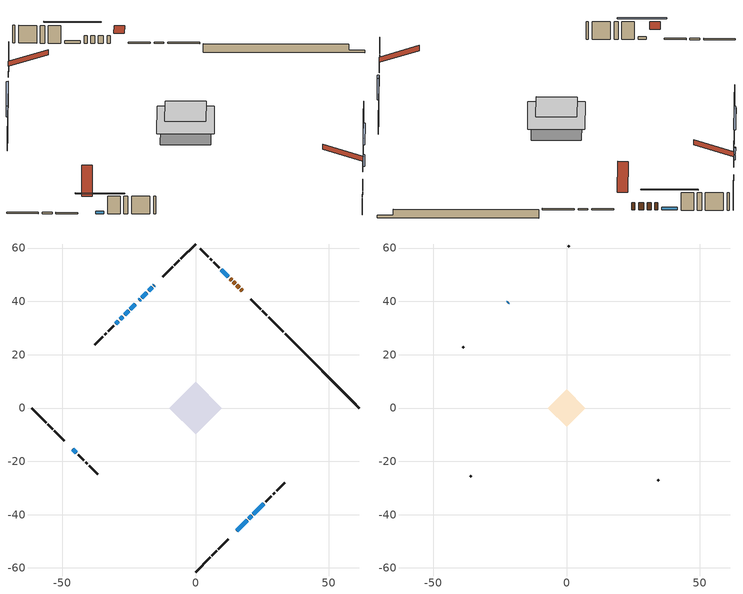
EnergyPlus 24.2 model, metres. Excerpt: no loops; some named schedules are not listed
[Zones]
conditioned space
 floor outside (Floor1 construction): -0.53,0 0,0.53 0.53,0 0,-0.53 z0.61
 floor outside (Floor2 construction): -1.38,0 0,1.38 1.38,0 0,-1.38 z0.61
 floor adiabatic (AdiabaticFloorConstruction): -9.92,0 0,9.92 9.92,0 0,-9.92 z3.05
 floor foundation (Slab1 construction): -6.97,1.72 -1.72,6.97 6.97,-1.72 1.72,-6.97 z-1.83
 wall outside (RimJoist1 construction): 0,-61.52 5.52,-56 / -61.52,0 -56,-5.52 / 0,61.52 -5.52,56 / 32.99,28.53 27.47,34.06 z0.61:0.91
 wall outside (RimJoist2 construction): 6.18,-55.34 7.88,-53.65 / -55.34,-6.18 -53.65,-7.88 / -6.18,55.34 -7.88,53.65 / 26.81,34.71 25.11,36.41 z0.61:0.91
 wall outside (RimJoist3 construction): 8.54,-52.99 12.33,-49.19 / -52.99,-8.54 -49.19,-12.33 / -8.54,52.99 -12.33,49.19 / 24.46,37.07 20.66,40.87 z0.61:0.91
 wall outside (AdiabaticWallConstruction 1): 17.52,44 17,44.52 / 16.35,45.18 15.48,46.05 / 14.82,46.7 14.19,47.33 / 13.54,47.98 13.02,48.51 z0.61:2.64
 wall outside (AdiabaticWallConstruction): -15.47,46.06 -15.65,45.87 / -22.69,38.84 -24.47,37.06 / 20,-41.52 21.08,-40.44 z0.61:1.83; -16.3,45.22 -17.6,43.92 / -18.26,43.27 -20.14,41.38 z0.61:2.03; -20.8,40.73 -21.19,40.33 z0.61:1.53; 15.47,-46.06 19.35,-42.18 / -28.95,32.57 -29.92,31.6 z0.61:1.98; 12.36,49.16 9.63,51.89 / -46.06,-15.47 -44.69,-16.83 z0.61:1.32; -25.12,36.4 -26.56,34.96 z0.61:1.27; -27.21,34.31 -28.29,33.23 z0.61:1.63; 21.74,-39.78 25.62,-35.9 z0.61:2.13
 wall outside (Wall1 construction): 26.28,-35.25 28.44,-33.09 / -44.03,-17.49 -41.87,-19.65 / -30.58,30.95 -32.74,28.78 / 8.98,52.55 6.81,54.71 z0.61:5.49
 wall outside (Wall2 construction): 29.1,-32.43 29.79,-31.73 / -41.21,-20.31 -40.52,-21.01 / -33.4,28.13 -34.09,27.43 / 6.16,55.37 5.46,56.06 z0.61:5.49
 wall outside (Wall3 construction): 30.45,-31.07 33.56,-27.96 / -39.86,-21.66 -36.75,-24.77 / -34.75,26.77 -37.86,23.66 / 4.8,56.72 1.69,59.83 z0.61:5.49
 wall foundation (FoundationWall1 construction): 33.65,27.88,-1.83 33.65,27.88,0.61 58.74,2.79,0.61 58.74,2.79,-1.15 61.52,0,-1.15 61.52,0,-1.83
 window (WindowConstruction 7): -15.47,46.06 -15.65,45.88 z0.61:1.83
 window (WindowConstruction 3): -16.31,45.22 -17.6,43.92 z0.61:2.03
 window (WindowConstruction 4): -18.26,43.27 -20.14,41.38 z0.61:2.03
 window (WindowConstruction 5): -20.8,40.73 -21.19,40.33 z0.61:1.52
 window (WindowConstruction 6): 15.47,-46.06 19.35,-42.18 z0.61:1.98
 window (WindowConstruction 10): 12.36,49.16 9.63,51.89 z0.61:1.32
 window (WindowConstruction 8): -22.69,38.84 -24.47,37.06 z0.61:1.83
 window (WindowConstruction 11): -25.12,36.4 -26.56,34.97 z0.61:1.27
 window (WindowConstruction 12): -46.06,-15.47 -44.69,-16.83 z0.61:1.32
 window (WindowConstruction): -27.22,34.31 -28.29,33.23 z0.61:1.62
 window (WindowConstruction 1): -28.95,32.57 -29.92,31.6 z0.61:1.98
 window (WindowConstruction 9): 20,-41.52 21.08,-40.44 z0.61:1.83
 window (WindowConstruction 2): 21.74,-39.78 25.62,-35.91 z0.61:2.13
 door (Door): 17.52,44 17,44.52 z0.61:2.64
 door (Door 1): 16.35,45.18 15.48,46.05 z0.61:2.64
 door (Door 2): 14.82,46.7 14.2,47.33 z0.61:2.64
 door (Door 3): 13.54,47.99 13.02,48.51 z0.61:2.64
 ceiling adiabatic (AdiabaticFloorConstruction): 0,-9.92 9.92,0 0,9.92 -9.92,0 z3.05
attic - vented
 floor to conditioned space (Floor3 construction Reversed): -7.09,0 0,7.09 7.09,0 0,-7.09 z5.49
 wall outside (AdiabaticWallConstruction): -21.85,39.68 -22.03,39.49 z0.61:1.83
 wall outside (Wall4 construction): 34.22,-27.31 34.59,-26.93 / -36.09,-25.43 -35.72,-25.81 / -38.52,23.01 -38.89,22.63 / 1.03,60.49 0.66,60.87 z0.61:5.49
 window (WindowConstruction 13): -21.85,39.67 -22.03,39.49 z0.61:1.83
 roof outside (Roof1 construction): 14.81,-46.71,5.49 7.9,-39.8,8.74 6.08,-41.62,8.74 12.99,-48.53,5.49; -46.71,-14.81,5.49 -39.8,-7.9,8.74 -41.62,-6.08,8.74 -48.53,-12.99,5.49; -14.81,46.71,5.49 -7.9,39.8,8.74 -6.08,41.62,8.74 -12.99,48.53,5.49; 18.18,43.34,5.49 11.27,36.44,8.74 13.09,34.61,8.74 20,41.52,5.49
shading: -17.74,43.78 -16.16,45.36 -16.45,45.65 -18.03,44.07 z2.23; -20.28,41.24 -18.11,43.41 -18.4,43.7 -20.57,41.53 z2.23; -21.33,40.19 -20.66,40.87 -20.95,41.16 -21.63,40.48 z1.73; 19.49,-42.03 15.33,-46.2 15.62,-46.49 19.78,-42.32 z2.18; 6.04,55.48 15.95,45.57 16.24,45.86 6.33,55.78 z6.4; -30.15,31.37 -21.53,39.99 -21.82,40.29 -30.44,31.66 z6.35; -41.1,-20.43 -49.65,-11.88 -49.94,-12.17 -41.39,-20.72 z6.4; -30.16,31.36 -25.35,36.17 -25.64,36.47 -30.45,31.66 z4.26; -31.79,29.74 -27.08,34.44 -27.37,34.73 -32.08,30.03 z4.62; 27.48,-34.04 19.87,-41.65 20.16,-41.94 27.78,-34.33 z4.77
[Building]
Building 1: Terrain=Suburbs
[Site:Location]
Edmonton Intl AP_AB: Latitude {deg}=53.31; Longitude {deg}=-113.58; Time Zone {hr}=-7; Elevation {m}=723; Keep Site Location Information=Yes
[Site:GroundTemperature:Shallow]
-1.56185, -3.61833, -3.78302, -2.80711, 1.11059, 5.01004, 8.39065, 10.5322, 10.7141, 8.97234, 5.67794, 1.89811
[Site:WaterMainsTemperature]
Calculation Method=Schedule; Temperature Schedule=mains temperature schedule
[Material] Roughness=Rough; Thermal Absorptance=0.9
Name | Thickness {m} | Conductivity {W/m-K} | Density {kg/m3} | Specific Heat {J/kg-K} | Solar Absorptance | Visible Absorptance
asphalt or fiberglass shingles | 0.00635 | 0.162714 | 1121.4 | 1465.45 | 0.4 | 0.4
ceiling loosefill ins | 0.254 | 0.0480833 | 16.02 | 1046.75 | 0.7 | 0.7
ceiling stud and cavity | 0.1397 | 0.741447 | 65.682 | 1177.47 | 0.7 | 0.7
concrete 4.0 in. | 0.1016 | 1.803125 | 2242.8 | 837.4 | 0.7 | 0.7
concrete 8.0 in. | 0.2032 | 1.803125 | 2242.8 | 837.4 | 0.7 | 0.7
door material | 0.04445 | 0.188738 | 512.64 | 1214.23 | 0.7 | 0.7
door material 1 | 0.04445 | 0.053851 | 512.64 | 1214.23 | 0.7 | 0.7
exterior vertical ins | 0.00923819 | 0.029427 | 32.04 | 1214.23 | 0.7 | 0.7
floor covering | 0.0127 | 0.0433444 | 54.468 | 1339.84 | 0.6 | 0.6
floor rigid ins; rim joist rigid ins | 0.051816 | 0.029427 | 32.04 | 1214.23 | 0.7 | 0.7
floor rigid ins 1; wall rigid ins | 0.512978 | 0.029427 | 32.04 | 1214.23 | 0.7 | 0.7
floor stud and cavity | 0.1397 | 0.0960274 | 92.3553 | 1139.71 | 0.7 | 0.7
floor stud and cavity 1 | 0.1397 | 0.100022 | 92.3553 | 1139.71 | 0.7 | 0.7
floor stud and cavity 2 | 0.1397 | 1.75129 | 37.0049 | 1207.88 | 0.7 | 0.7
furniture material conditioned space 1 | 0.1524 | 0.115458 | 640.8 | 1214.23 | 0.6 | 0.6
gypsum board | 0.0127 | 0.160291 | 801 | 837.4 | 0.6 | 0.6
gypsum board 1 | 0.0127 | 0.160291 | 801 | 837.4 | 0.7 | 0.7
osb sheathing 0.5 in. | 0.0127 | 0.115458 | 512.64 | 1214.23 | 0.7 | 0.7
osb sheathing 0.75 in. | 0.01905 | 0.115458 | 512.64 | 1214.23 | 0.7 | 0.7
osb sheathing 2.0 in. | 0.0508 | 0.115458 | 512.64 | 1214.23 | 0.7 | 0.7
rim joist stud and cavity | 0.0508 | 0.0284916 | 125.044 | 1163.47 | 0.6 | 0.6
rim joist stud and cavity 1 | 0.0508 | 0.318503 | 125.044 | 1163.47 | 0.6 | 0.6
wall stud and cavity | 0.1397 | 0.090055 | 139.0536 | 1170.24 | 0.7 | 0.7
wall stud and cavity 1 | 0.1397 | 0.087185 | 139.0536 | 1170.24 | 0.7 | 0.7
wall stud and cavity 2 | 0.1397 | 0.0894458 | 139.0536 | 1170.24 | 0.7 | 0.7
wall stud and cavity 3 | 0.0889 | 6.1454 | 50.32683 | 1063.81 | 0.6 | 0.6
wall stud and cavity 4 | 0.0889 | 0.380278 | 52.3479 | 1209.89 | 0.7 | 0.7
wall stud and cavity 5 | 0.0889 | 0.391764 | 83.0341 | 1211.67 | 0.7 | 0.7
wood siding | 0.0254 | 0.102417 | 544.68 | 1172.36 | 0.4 | 0.4
wood siding 1 | 0.00254 | 0.102417 | 544.68 | 1172.36 | 0.4 | 0.4
wood siding 2; wood siding 3; wood siding 4 | 0.0254 | 0.102417 | 544.68 | 1172.36 | 0.7 | 0.7
[WindowMaterial:SimpleGlazingSystem]
Name | U-Factor {W/m2-K} | Solar Heat Gain Coefficient
WindowMaterial | 3.30119 | 0.67
WindowMaterial 1 | 3.30005 | 0.68
WindowMaterial 10 | 3.30687 | 0.62
WindowMaterial 2 | 3.296079 | 0.7
WindowMaterial 3 | 3.28927 | 0.61
WindowMaterial 4 | 3.28699 | 0.64
WindowMaterial 5 | 3.26258 | 0.45
WindowMaterial 6 | 5.1119 | 0.64
WindowMaterial 7 | 3.308 | 0.63
WindowMaterial 8 | 5.35322 | 0.69
WindowMaterial 9 | 3.276206 | 0.57
[Construction]
AdiabaticFloorConstruction: floor stud and cavity 2, floor rigid ins 1, osb sheathing 0.75 in., floor covering
AdiabaticWallConstruction: wood siding 3, wall rigid ins, wall stud and cavity 4, gypsum board
AdiabaticWallConstruction 1: wood siding 4, wall rigid ins, wall stud and cavity 4, gypsum board
Door; Door 2; Door 3: door material
Door 1: door material 1
Floor1 construction: floor stud and cavity, floor rigid ins, osb sheathing 0.75 in., floor covering
Floor2 construction: floor stud and cavity 1, floor rigid ins, osb sheathing 0.75 in., floor covering
Floor3 construction Reversed: gypsum board, ceiling stud and cavity, ceiling loosefill ins
FoundationWall1 construction: concrete 8.0 in., gypsum board 1
furniture construction conditioned space 1: furniture material conditioned space 1
PartitionWallConstruction: gypsum board, wall stud and cavity 5, gypsum board
RimJoist1 construction; RimJoist3 construction: wood siding 2, osb sheathing 2.0 in., rim joist stud and cavity
RimJoist2 construction: wood siding 2, rim joist rigid ins, osb sheathing 2.0 in., rim joist stud and cavity 1
Roof1 construction: asphalt or fiberglass shingles
Slab1 construction: concrete 4.0 in.
Wall1 construction: wood siding, osb sheathing 0.5 in., wall stud and cavity, gypsum board
Wall2 construction: wood siding, osb sheathing 0.5 in., wall stud and cavity 1, gypsum board
Wall3 construction: wood siding, osb sheathing 0.5 in., wall stud and cavity 2, gypsum board
Wall4 construction: wood siding 1, wall stud and cavity 3
WindowConstruction: WindowMaterial
WindowConstruction 1: WindowMaterial 1
WindowConstruction 10; WindowConstruction 12: WindowMaterial 9
WindowConstruction 11: WindowMaterial 10
WindowConstruction 13; WindowConstruction 7: WindowMaterial 6
WindowConstruction 2: WindowMaterial 2
WindowConstruction 3; WindowConstruction 6: WindowMaterial 3
WindowConstruction 4: WindowMaterial 4
WindowConstruction 5: WindowMaterial 5
WindowConstruction 8: WindowMaterial 7
WindowConstruction 9: WindowMaterial 8
[Zone] Multiplier=1; Part of Total Floor Area=Yes
Name | Volume {m3}
attic - vented | 53.1876
conditioned space | 745.6
[Space]
Name | Zone | Volume {m3}
attic - vented 1 | attic - vented | 53.1876
conditioned space 1 | conditioned space | 745.6
[ZoneInfiltration:EffectiveLeakageArea]
infil attic - vented 1: Zone or Space=attic - vented 1; Schedule=Always On Discrete; Effective Air Leakage Area {cm2}=3499.48; Stack Coefficient=0.000565697; Wind Coefficient=1.60699e-05
[ZoneMixing]
whole house fan mix: Zone or Space=attic - vented; Schedule=Always On Continuous; Design Flow Rate Calculation Method=Flow/Zone; Design Flow Rate {m3/s}=0; Source Zone or Space=conditioned space
[SurfaceProperty:ExposedFoundationPerimeter]
Slab1: Exposed Perimeter Calculation Method=TotalExposedPerimeter; Total Exposed Perimeter {m}=39.422
[InternalMass] Zone or ZoneList=conditioned space; Space or SpaceList=conditioned space 1
Name | Construction | Surface Area {m2}
furniture mass conditioned space 1 | furniture construction conditioned space 1 | 116.98
partition wall mass | PartitionWallConstruction | 292.45
[Lights]
interior lighting: Zone or ZoneList or Space or SpaceList=conditioned space 1; Schedule=interior lighting schedule; Design Level Calculation Method=LightingLevel; Lighting Level {W}=343.2; Return Air Fraction=0; Fraction Radiant=0.6; Fraction Visible=0.2; Fraction Replaceable=1
[People]
occupants: Zone or ZoneList or Space or SpaceList=conditioned space 1; Number of People Schedule=occupants schedule; Number of People Calculation Method=People; Number of People=3; Fraction Radiant=0.314171; Sensible Heat Fraction=0.56303; Activity Level Schedule=occupants activity schedule; Carbon Dioxide Generation Rate {m3/s-W}=0; Enable ASHRAE 55 Comfort Warnings=No; Mean Radiant Temperature Calculation Type=EnclosureAveraged
[ElectricEquipment] Zone or ZoneList or Space or SpaceList=conditioned space 1; Design Level Calculation Method=EquipmentLevel
Name | Schedule | Design Level {W} | Fraction Latent | Fraction Radiant | Fraction Lost
clothes dryer | clothes dryer schedule | 140.772 | 0.015 | 0.081 | 0.85
clothes washer | clothes washer schedule | 32.1985 | 0.03 | 0.162 | 0.7
cooking range | cooking range schedule | 215.147 | 0.08 | 0.432 | 0.2
dishwasher | dishwasher schedule | 66.8632 | 0.3 | 0.18 | 0.4
fridge | fridge schedule | 72.9452 | 0 | 0.6 | 0
mech vent bath fan 0 | mech vent bath fan 0 schedule | 50.2 | 0 | 0 | 1
mech vent bath fan 1 | mech vent bath fan 1 schedule | 50.2 | 0 | 0 | 1
mech vent house fan | mech vent house fan schedule | 0 | 0 | 0 | 1
mech vent house fan cfis | mech vent house fan cfis schedule | 0 | 0 | 0 | 0
mech vent range fan 0 | mech vent range fan 0 schedule | 57 | 0 | 0 | 1
misc plug loads | misc plug loads schedule | 494.7 | 0.045 | 0.513 | 0.1
whole house fan | Always On Discrete | 0 | 0 | 0 | 1
[OtherEquipment] Zone or ZoneList or Space or SpaceList=conditioned space 1; Design Level Calculation Method=EquipmentLevel
Name | Fuel Type | Schedule | Design Level {W} | Fraction Latent | Fraction Radiant | Fraction Lost
clothes dryer 1 | Electricity | clothes dryer schedule | 0 | 0.015 | 0.081 | 0.85
cooking range 1 | Electricity | cooking range schedule | 0 | 0.08 | 0.432 | 0.2
general water use latent | None | general water use schedule | 62.594 | 1 | 0 | 0
general water use sensible | None | general water use schedule | -61.6891 | 0 | 0.6 | 0
mech vent house fan latent load | None | Always On Discrete | 0 | 1 | 0 | 0
mech vent house fan sensible load | None | Always On Discrete | 0 | 0 | 0 | 0
water heater energy adjustment1 | NaturalGas | Always On Discrete | 0.01 | 0 | 0 | 1
[ZoneInfiltration:DesignFlowRate] Zone or ZoneList or Space or SpaceList=conditioned space 1; Schedule=Always On Discrete; Design Flow Rate Calculation Method=Flow/Zone; Design Flow Rate {m3/s}=0
infil flow; natural vent flow; whole house fan flow
[Foundation:Kiva]
Foundation Kiva 1: Initial Indoor Air Temperature {C}=18; Wall Height Above Grade {m}=0.609996; Wall Depth Below Slab {m}=0.2032; Custom Block Material Name 1=exterior vertical ins; Custom Block Depth 1 {m}=2.43998; Custom Block X Position 1 {m}=0.2159; Custom Block Z Position 1 {m}=0
[Foundation:Kiva:Settings]
Soil Conductivity {W/m-K}=0.849921; Soil Density {kg/m3}=1842.3; Soil Specific Heat {J/kg-K}=418.7; Ground Solar Absorptivity=0.9; Ground Thermal Absorptivity=0.9; Ground Surface Roughness {m}=0.03; Far-Field Width {m}=40; Deep-Ground Boundary Condition=ZeroFlux; Deep-Ground Depth {m}=40; Minimum Cell Dimension {m}=0.2; Maximum Cell Growth Coefficient=3; Simulation Timestep=Timestep
[Exterior:Lights]
exterior lighting: Schedule=exterior lighting schedule; Design Level {W}=75.6
[Schedule:Constant]
Name | Hourly Value
Always On Continuous; mech vent house fan schedule; mech vent house fan cfis schedule; Always On Discrete | 1
occupants activity schedule | 117.228
fridge schedule | 0
[Schedule:Week:Daily]
interior lighting schedule Week Rule - Jan1-Jan27: interior lighting schedule day, interior lighting schedule day, interior lighting schedule day, interior lighting schedule day, interior lighting schedule day, interior lighting schedule day, interior lighting schedule day, interior lighting schedule default day, interior lighting schedule default day, interior lighting schedule default day, interior lighting schedule default day, interior lighting schedule default day
interior lighting schedule Week Rule - Jan28-Feb3: interior lighting schedule day, interior lighting schedule day, interior lighting schedule day, interior lighting schedule day, interior lighting schedule day 1, interior lighting schedule day 1, interior lighting schedule day 1, interior lighting schedule default day, interior lighting schedule default day, interior lighting schedule default day, interior lighting schedule default day, interior lighting schedule default day
interior lighting schedule Week Rule - Feb4-Feb24: interior lighting schedule day 1, interior lighting schedule day 1, interior lighting schedule day 1, interior lighting schedule day 1, interior lighting schedule day 1, interior lighting schedule day 1, interior lighting schedule day 1, interior lighting schedule default day, interior lighting schedule default day, interior lighting schedule default day, interior lighting schedule default day, interior lighting schedule default day
interior lighting schedule Week Rule - Feb25-Mar3: interior lighting schedule day 1, interior lighting schedule day 1, interior lighting schedule day 1, interior lighting schedule day 1, interior lighting schedule day 2, interior lighting schedule day 2, interior lighting schedule day 2, interior lighting schedule default day, interior lighting schedule default day, interior lighting schedule default day, interior lighting schedule default day, interior lighting schedule default day
interior lighting schedule Week Rule - Mar4-Mar31: interior lighting schedule day 2, interior lighting schedule day 2, interior lighting schedule day 2, interior lighting schedule day 2, interior lighting schedule day 2, interior lighting schedule day 2, interior lighting schedule day 2, interior lighting schedule default day, interior lighting schedule default day, interior lighting schedule default day, interior lighting schedule default day, interior lighting schedule default day
interior lighting schedule Week Rule - Apr1-Apr28: interior lighting schedule day 3, interior lighting schedule day 3, interior lighting schedule day 3, interior lighting schedule day 3, interior lighting schedule day 3, interior lighting schedule day 3, interior lighting schedule day 3, interior lighting schedule default day, interior lighting schedule default day, interior lighting schedule default day, interior lighting schedule default day, interior lighting schedule default day
interior lighting schedule Week Rule - Apr29-May5: interior lighting schedule day 3, interior lighting schedule day 3, interior lighting schedule day 4, interior lighting schedule day 4, interior lighting schedule day 4, interior lighting schedule day 4, interior lighting schedule day 4, interior lighting schedule default day, interior lighting schedule default day, interior lighting schedule default day, interior lighting schedule default day, interior lighting schedule default day
interior lighting schedule Week Rule - May6-May26: interior lighting schedule day 4, interior lighting schedule day 4, interior lighting schedule day 4, interior lighting schedule day 4, interior lighting schedule day 4, interior lighting schedule day 4, interior lighting schedule day 4, interior lighting schedule default day, interior lighting schedule default day, interior lighting schedule default day, interior lighting schedule default day, interior lighting schedule default day
interior lighting schedule Week Rule - May27-Jun2: interior lighting schedule day 4, interior lighting schedule day 4, interior lighting schedule day 4, interior lighting schedule day 4, interior lighting schedule day 4, interior lighting schedule day 5, interior lighting schedule day 5, interior lighting schedule default day, interior lighting schedule default day, interior lighting schedule default day, interior lighting schedule default day, interior lighting schedule default day
interior lighting schedule Week Rule - Jun3-Jun30: interior lighting schedule day 5, interior lighting schedule day 5, interior lighting schedule day 5, interior lighting schedule day 5, interior lighting schedule day 5, interior lighting schedule day 5, interior lighting schedule day 5, interior lighting schedule default day, interior lighting schedule default day, interior lighting schedule default day, interior lighting schedule default day, interior lighting schedule default day
interior lighting schedule Week Rule - Jul1-Jul28: interior lighting schedule day 6, interior lighting schedule day 6, interior lighting schedule day 6, interior lighting schedule day 6, interior lighting schedule day 6, interior lighting schedule day 6, interior lighting schedule day 6, interior lighting schedule default day, interior lighting schedule default day, interior lighting schedule default day, interior lighting schedule default day, interior lighting schedule default day
interior lighting schedule Week Rule - Jul29-Aug4: interior lighting schedule day 6, interior lighting schedule day 6, interior lighting schedule day 6, interior lighting schedule day 7, interior lighting schedule day 7, interior lighting schedule day 7, interior lighting schedule day 7, interior lighting schedule default day, interior lighting schedule default day, interior lighting schedule default day, interior lighting schedule default day, interior lighting schedule default day
interior lighting schedule Week Rule - Aug5-Aug25: interior lighting schedule day 7, interior lighting schedule day 7, interior lighting schedule day 7, interior lighting schedule day 7, interior lighting schedule day 7, interior lighting schedule day 7, interior lighting schedule day 7, interior lighting schedule default day, interior lighting schedule default day, interior lighting schedule default day, interior lighting schedule default day, interior lighting schedule default day
interior lighting schedule Week Rule - Aug26-Sep1: interior lighting schedule day 7, interior lighting schedule day 7, interior lighting schedule day 7, interior lighting schedule day 7, interior lighting schedule day 7, interior lighting schedule day 7, interior lighting schedule day 8, interior lighting schedule default day, interior lighting schedule default day, interior lighting schedule default day, interior lighting schedule default day, interior lighting schedule default day
interior lighting schedule Week Rule - Sep2-Sep29: interior lighting schedule day 8, interior lighting schedule day 8, interior lighting schedule day 8, interior lighting schedule day 8, interior lighting schedule day 8, interior lighting schedule day 8, interior lighting schedule day 8, interior lighting schedule default day, interior lighting schedule default day, interior lighting schedule default day, interior lighting schedule default day, interior lighting schedule default day
interior lighting schedule Week Rule - Sep30-Oct6: interior lighting schedule day 8, interior lighting schedule day 9, interior lighting schedule day 9, interior lighting schedule day 9, interior lighting schedule day 9, interior lighting schedule day 9, interior lighting schedule day 9, interior lighting schedule default day, interior lighting schedule default day, interior lighting schedule default day, interior lighting schedule default day, interior lighting schedule default day
interior lighting schedule Week Rule - Oct7-Oct27: interior lighting schedule day 9, interior lighting schedule day 9, interior lighting schedule day 9, interior lighting schedule day 9, interior lighting schedule day 9, interior lighting schedule day 9, interior lighting schedule day 9, interior lighting schedule default day, interior lighting schedule default day, interior lighting schedule default day, interior lighting schedule default day, interior lighting schedule default day
interior lighting schedule Week Rule - Oct28-Nov3: interior lighting schedule day 9, interior lighting schedule day 9, interior lighting schedule day 9, interior lighting schedule day 9, interior lighting schedule day 10, interior lighting schedule day 10, interior lighting schedule day 10, interior lighting schedule default day, interior lighting schedule default day, interior lighting schedule default day, interior lighting schedule default day, interior lighting schedule default day
interior lighting schedule Week Rule - Nov4-Nov24: interior lighting schedule day 10, interior lighting schedule day 10, interior lighting schedule day 10, interior lighting schedule day 10, interior lighting schedule day 10, interior lighting schedule day 10, interior lighting schedule day 10, interior lighting schedule default day, interior lighting schedule default day, interior lighting schedule default day, interior lighting schedule default day, interior lighting schedule default day
interior lighting schedule Week Rule - Nov25-Dec1: interior lighting schedule day 10, interior lighting schedule day 10, interior lighting schedule day 10, interior lighting schedule day 10, interior lighting schedule day 10, interior lighting schedule day 10, interior lighting schedule day 11, interior lighting schedule default day, interior lighting schedule default day, interior lighting schedule default day, interior lighting schedule default day, interior lighting schedule default day
interior lighting schedule Week Rule - Dec2-Dec31: interior lighting schedule day 11, interior lighting schedule day 11, interior lighting schedule day 11, interior lighting schedule day 11, interior lighting schedule day 11, interior lighting schedule day 11, interior lighting schedule day 11, interior lighting schedule default day, interior lighting schedule default day, interior lighting schedule default day, interior lighting schedule default day, interior lighting schedule default day
occupants schedule Week Rule - Jan1-Dec31: occupants schedule day, occupants schedule day, occupants schedule day, occupants schedule day, occupants schedule day, occupants schedule day, occupants schedule day, occupants schedule default day, occupants schedule default day, occupants schedule default day, occupants schedule default day, occupants schedule default day
clothes dryer schedule Week Rule - Jan1-Dec31: clothes dryer schedule day, clothes dryer schedule day, clothes dryer schedule day, clothes dryer schedule day, clothes dryer schedule day, clothes dryer schedule day, clothes dryer schedule day, clothes dryer schedule default day, clothes dryer schedule default day, clothes dryer schedule default day, clothes dryer schedule default day, clothes dryer schedule default day
clothes washer schedule Week Rule - Jan1-Dec31: clothes washer schedule day, clothes washer schedule day, clothes washer schedule day, clothes washer schedule day, clothes washer schedule day, clothes washer schedule day, clothes washer schedule day, clothes washer schedule default day, clothes washer schedule default day, clothes washer schedule default day, clothes washer schedule default day, clothes washer schedule default day
cooking range schedule Week Rule - Jan1-Dec31: cooking range schedule day, cooking range schedule day, cooking range schedule day, cooking range schedule day, cooking range schedule day, cooking range schedule day, cooking range schedule day, cooking range schedule default day, cooking range schedule default day, cooking range schedule default day, cooking range schedule default day, cooking range schedule default day
dishwasher schedule Week Rule - Jan1-Dec31: dishwasher schedule day, dishwasher schedule day, dishwasher schedule day, dishwasher schedule day, dishwasher schedule day, dishwasher schedule day, dishwasher schedule day, dishwasher schedule default day, dishwasher schedule default day, dishwasher schedule default day, dishwasher schedule default day, dishwasher schedule default day
mech vent bath fan 0 schedule Week Rule - Jan1-Dec31: mech vent bath fan 0 schedule day, mech vent bath fan 0 schedule day, mech vent bath fan 0 schedule day, mech vent bath fan 0 schedule day, mech vent bath fan 0 schedule day, mech vent bath fan 0 schedule day, mech vent bath fan 0 schedule day, mech vent bath fan 0 schedule default day, mech vent bath fan 0 schedule default day, mech vent bath fan 0 schedule default day, mech vent bath fan 0 schedule default day, mech vent bath fan 0 schedule default day
mech vent bath fan 1 schedule Week Rule - Jan1-Dec31: mech vent bath fan 1 schedule day, mech vent bath fan 1 schedule day, mech vent bath fan 1 schedule day, mech vent bath fan 1 schedule day, mech vent bath fan 1 schedule day, mech vent bath fan 1 schedule day, mech vent bath fan 1 schedule day, mech vent bath fan 1 schedule default day, mech vent bath fan 1 schedule default day, mech vent bath fan 1 schedule default day, mech vent bath fan 1 schedule default day, mech vent bath fan 1 schedule default day
mech vent range fan 0 schedule Week Rule - Jan1-Dec31: mech vent range fan 0 schedule day, mech vent range fan 0 schedule day, mech vent range fan 0 schedule day, mech vent range fan 0 schedule day, mech vent range fan 0 schedule day, mech vent range fan 0 schedule day, mech vent range fan 0 schedule day, mech vent range fan 0 schedule default day, mech vent range fan 0 schedule default day, mech vent range fan 0 schedule default day, mech vent range fan 0 schedule default day, mech vent range fan 0 schedule default day
misc plug loads schedule Week Rule - Jan1-Dec31: misc plug loads schedule day, misc plug loads schedule day, misc plug loads schedule day, misc plug loads schedule day, misc plug loads schedule day, misc plug loads schedule day, misc plug loads schedule day, misc plug loads schedule default day, misc plug loads schedule default day, misc plug loads schedule default day, misc plug loads schedule default day, misc plug loads schedule default day
general water use schedule Week Rule - Jan1-Dec31: general water use schedule day, general water use schedule day, general water use schedule day, general water use schedule day, general water use schedule day, general water use schedule day, general water use schedule day, general water use schedule default day, general water use schedule default day, general water use schedule default day, general water use schedule default day, general water use schedule default day
exterior lighting schedule Week Rule - Jan1-Jan27: exterior lighting schedule day, exterior lighting schedule day, exterior lighting schedule day, exterior lighting schedule day, exterior lighting schedule day, exterior lighting schedule day, exterior lighting schedule day, exterior lighting schedule default day, exterior lighting schedule default day, exterior lighting schedule default day, exterior lighting schedule default day, exterior lighting schedule default day
exterior lighting schedule Week Rule - Jan28-Feb3: exterior lighting schedule day, exterior lighting schedule day, exterior lighting schedule day, exterior lighting schedule day, exterior lighting schedule day 1, exterior lighting schedule day 1, exterior lighting schedule day 1, exterior lighting schedule default day, exterior lighting schedule default day, exterior lighting schedule default day, exterior lighting schedule default day, exterior lighting schedule default day
exterior lighting schedule Week Rule - Feb4-Feb24: exterior lighting schedule day 1, exterior lighting schedule day 1, exterior lighting schedule day 1, exterior lighting schedule day 1, exterior lighting schedule day 1, exterior lighting schedule day 1, exterior lighting schedule day 1, exterior lighting schedule default day, exterior lighting schedule default day, exterior lighting schedule default day, exterior lighting schedule default day, exterior lighting schedule default day
exterior lighting schedule Week Rule - Feb25-Mar3: exterior lighting schedule day 1, exterior lighting schedule day 1, exterior lighting schedule day 1, exterior lighting schedule day 1, exterior lighting schedule day 2, exterior lighting schedule day 2, exterior lighting schedule day 2, exterior lighting schedule default day, exterior lighting schedule default day, exterior lighting schedule default day, exterior lighting schedule default day, exterior lighting schedule default day
exterior lighting schedule Week Rule - Mar4-Mar31: exterior lighting schedule day 2, exterior lighting schedule day 2, exterior lighting schedule day 2, exterior lighting schedule day 2, exterior lighting schedule day 2, exterior lighting schedule day 2, exterior lighting schedule day 2, exterior lighting schedule default day, exterior lighting schedule default day, exterior lighting schedule default day, exterior lighting schedule default day, exterior lighting schedule default day
exterior lighting schedule Week Rule - Apr1-Apr28: exterior lighting schedule day 3, exterior lighting schedule day 3, exterior lighting schedule day 3, exterior lighting schedule day 3, exterior lighting schedule day 3, exterior lighting schedule day 3, exterior lighting schedule day 3, exterior lighting schedule default day, exterior lighting schedule default day, exterior lighting schedule default day, exterior lighting schedule default day, exterior lighting schedule default day
exterior lighting schedule Week Rule - Apr29-May5: exterior lighting schedule day 3, exterior lighting schedule day 3, exterior lighting schedule day 4, exterior lighting schedule day 4, exterior lighting schedule day 4, exterior lighting schedule day 4, exterior lighting schedule day 4, exterior lighting schedule default day, exterior lighting schedule default day, exterior lighting schedule default day, exterior lighting schedule default day, exterior lighting schedule default day
exterior lighting schedule Week Rule - May6-May26: exterior lighting schedule day 4, exterior lighting schedule day 4, exterior lighting schedule day 4, exterior lighting schedule day 4, exterior lighting schedule day 4, exterior lighting schedule day 4, exterior lighting schedule day 4, exterior lighting schedule default day, exterior lighting schedule default day, exterior lighting schedule default day, exterior lighting schedule default day, exterior lighting schedule default day
exterior lighting schedule Week Rule - May27-Jun2: exterior lighting schedule day 4, exterior lighting schedule day 4, exterior lighting schedule day 4, exterior lighting schedule day 4, exterior lighting schedule day 4, exterior lighting schedule day 5, exterior lighting schedule day 5, exterior lighting schedule default day, exterior lighting schedule default day, exterior lighting schedule default day, exterior lighting schedule default day, exterior lighting schedule default day
exterior lighting schedule Week Rule - Jun3-Jun30: exterior lighting schedule day 5, exterior lighting schedule day 5, exterior lighting schedule day 5, exterior lighting schedule day 5, exterior lighting schedule day 5, exterior lighting schedule day 5, exterior lighting schedule day 5, exterior lighting schedule default day, exterior lighting schedule default day, exterior lighting schedule default day, exterior lighting schedule default day, exterior lighting schedule default day
[Schedule:Year]
interior lighting schedule: interior lighting schedule Week Rule - Jan1-Jan27, 1, 1, 1, 27, interior lighting schedule Week Rule - Jan28-Feb3, 1, 28, 2, 3, interior lighting schedule Week Rule - Feb4-Feb24, 2, 4, 2, 24, interior lighting schedule Week Rule - Feb25-Mar3, 2, 25, 3, 3, interior lighting schedule Week Rule - Mar4-Mar31, 3, 4, 3, 31, interior lighting schedule Week Rule - Apr1-Apr28, 4, 1, 4, 28, interior lighting schedule Week Rule - Apr29-May5, 4, 29, 5, 5, interior lighting schedule Week Rule - May6-May26, 5, 6, 5, 26, interior lighting schedule Week Rule - May27-Jun2, 5, 27, 6, 2, interior lighting schedule Week Rule - Jun3-Jun30, 6, 3, 6, 30, interior lighting schedule Week Rule - Jul1-Jul28, 7, 1, 7, 28, interior lighting schedule Week Rule - Jul29-Aug4, 7, 29, 8, 4, interior lighting schedule Week Rule - Aug5-Aug25, 8, 5, 8, 25, interior lighting schedule Week Rule - Aug26-Sep1, 8, 26, 9, 1, interior lighting schedule Week Rule - Sep2-Sep29, 9, 2, 9, 29, interior lighting schedule Week Rule - Sep30-Oct6, 9, 30, 10, 6, interior lighting schedule Week Rule - Oct7-Oct27, 10, 7, 10, 27, interior lighting schedule Week Rule - Oct28-Nov3, 10, 28, 11, 3, interior lighting schedule Week Rule - Nov4-Nov24, 11, 4, 11, 24, interior lighting schedule Week Rule - Nov25-Dec1, 11, 25, 12, 1, interior lighting schedule Week Rule - Dec2-Dec31, 12, 2, 12, 31
occupants schedule: occupants schedule Week Rule - Jan1-Dec31, 1, 1, 12, 31
clothes dryer schedule: clothes dryer schedule Week Rule - Jan1-Dec31, 1, 1, 12, 31
clothes washer schedule: clothes washer schedule Week Rule - Jan1-Dec31, 1, 1, 12, 31
cooking range schedule: cooking range schedule Week Rule - Jan1-Dec31, 1, 1, 12, 31
dishwasher schedule: dishwasher schedule Week Rule - Jan1-Dec31, 1, 1, 12, 31
mech vent bath fan 0 schedule: mech vent bath fan 0 schedule Week Rule - Jan1-Dec31, 1, 1, 12, 31
mech vent bath fan 1 schedule: mech vent bath fan 1 schedule Week Rule - Jan1-Dec31, 1, 1, 12, 31
mech vent range fan 0 schedule: mech vent range fan 0 schedule Week Rule - Jan1-Dec31, 1, 1, 12, 31
misc plug loads schedule: misc plug loads schedule Week Rule - Jan1-Dec31, 1, 1, 12, 31
general water use schedule: general water use schedule Week Rule - Jan1-Dec31, 1, 1, 12, 31
exterior lighting schedule: exterior lighting schedule Week Rule - Jan1-Jan27, 1, 1, 1, 27, exterior lighting schedule Week Rule - Jan28-Feb3, 1, 28, 2, 3, exterior lighting schedule Week Rule - Feb4-Feb24, 2, 4, 2, 24, exterior lighting schedule Week Rule - Feb25-Mar3, 2, 25, 3, 3, exterior lighting schedule Week Rule - Mar4-Mar31, 3, 4, 3, 31, exterior lighting schedule Week Rule - Apr1-Apr28, 4, 1, 4, 28, exterior lighting schedule Week Rule - Apr29-May5, 4, 29, 5, 5, exterior lighting schedule Week Rule - May6-May26, 5, 6, 5, 26, exterior lighting schedule Week Rule - May27-Jun2, 5, 27, 6, 2, exterior lighting schedule Week Rule - Jun3-Jun30, 6, 3, 6, 30, exterior lighting schedule Week Rule - Jul1-Jul28, 7, 1, 7, 28, exterior lighting schedule Week Rule - Jul29-Aug4, 7, 29, 8, 4, exterior lighting schedule Week Rule - Aug5-Aug25, 8, 5, 8, 25, exterior lighting schedule Week Rule - Aug26-Sep1, 8, 26, 9, 1, exterior lighting schedule Week Rule - Sep2-Sep29, 9, 2, 9, 29, exterior lighting schedule Week Rule - Sep30-Oct6, 9, 30, 10, 6, exterior lighting schedule Week Rule - Oct7-Oct27, 10, 7, 10, 27, exterior lighting schedule Week Rule - Oct28-Nov3, 10, 28, 11, 3, exterior lighting schedule Week Rule - Nov4-Nov24, 11, 4, 11, 24, exterior lighting schedule Week Rule - Nov25-Dec1, 11, 25, 12, 1, exterior lighting schedule Week Rule - Dec2-Dec31, 12, 2, 12, 31
[Schedule:Compact]
mains temperature schedule: Through: 01/01, For: AllDays, Until: 24:00, 3.97167, Through: 01/02, For: AllDays, Until: 24:00, 3.90778, Through: 01/03, For: AllDays, Until: 24:00, 3.84556, Through: 01/04, For: AllDays, Until: 24:00, 3.78389, Through: 01/05, For: AllDays, Until: 24:00, 3.72278, Through: 01/06, For: AllDays, Until: 24:00, 3.66278, Through: 01/07, For: AllDays, Until: 24:00, 3.60389, Through: 01/08, For: AllDays, Until: 24:00, 3.54556, Through: 01/09, For: AllDays, Until: 24:00, 3.48833, Through: 01/10, For: AllDays, Until: 24:00, 3.43167, Through: 01/11, For: AllDays, Until: 24:00, 3.37611, Through: 01/12, For: AllDays, Until: 24:00, 3.32167, Through: 01/13, For: AllDays, Until: 24:00, 3.26833, Through: 01/14, For: AllDays, Until: 24:00, 3.21556, Through: 01/15, For: AllDays, Until: 24:00, 3.16444, Through: 01/16, For: AllDays, Until: 24:00, 3.11389, Through: 01/17, For: AllDays, Until: 24:00, 3.06444, Through: 01/18, For: AllDays, Until: 24:00, 3.01611, Through: 01/19, For: AllDays, Until: 24:00, 2.96889, Through: 01/20, For: AllDays, Until: 24:00, 2.92278, Through: 01/21, For: AllDays, Until: 24:00, 2.87722, Through: 01/22, For: AllDays, Until: 24:00, 2.83333, Through: 01/23, For: AllDays, Until: 24:00, 2.79056, Through: 01/24, For: AllDays, Until: 24:00, 2.74889, Through: 01/25, For: AllDays, Until: 24:00, 2.70833, Through: 01/26, For: AllDays, Until: 24:00, 2.66889, Through: 01/27, For: AllDays, Until: 24:00, 2.63056, Through: 01/28, For: AllDays, Until: 24:00, 2.59333, Through: 01/29, For: AllDays, Until: 24:00, 2.55778, Through: 01/30, For: AllDays, Until: 24:00, 2.52278, Through: 01/31, For: AllDays, Until: 24:00, 2.48944, Through: 02/01, For: AllDays, Until: 24:00, 2.45722, Through: 02/02, For: AllDays, Until: 24:00, 2.42611, Through: 02/03, For: AllDays, Until: 24:00, 2.39667, Through: 02/04, For: AllDays, Until: 24:00, 2.36833, Through: 02/05, For: AllDays, Until: 24:00, 2.34111, Through: 02/06, For: AllDays, Until: 24:00, 2.315, Through: 02/07, For: AllDays, Until: 24:00, 2.29056, Through: 02/08, For: AllDays, Until: 24:00, 2.26722, Through: 02/09, For: AllDays, Until: 24:00, 2.245, Through: 02/10, For: AllDays, Until: 24:00, 2.22444, Through: 02/11, For: AllDays, Until: 24:00, 2.20444, Through: 02/12, For: AllDays, Until: 24:00, 2.18667, Through: 02/13, For: AllDays, Until: 24:00, 2.17, Through: 02/14, For: AllDays, Until: 24:00, 2.15444, Through: 02/15, For: AllDays, Until: 24:00, 2.14, Through: 02/16, For: AllDays, Until: 24:00, 2.12722, Through: 02/17, For: AllDays, Until: 24:00, 2.11556, Through: 02/18, For: AllDays, Until: 24:00, 2.10556, Through: 02/19, For: AllDays, Until: 24:00, 2.09667, Through: 02/20, For: AllDays, Until: 24:00, 2.08889, Through: 02/21, For: AllDays, Until: 24:00, 2.08278, Through: 02/22, For: AllDays, Until: 24:00, 2.07833, Through: 02/23, For: AllDays, Until: 24:00, 2.07444, Through: 02/24, For: AllDays, Until: 24:00, 2.07278, Through: 02/25, For: AllDays, Until: 24:00, 2.07167, Through: 02/26, For: AllDays, Until: 24:00, 2.07222, Through: 02/27, For: AllDays, Until: 24:00, 2.07444, Through: 02/28, For: AllDays, Until: 24:00, 2.07778, Through: 03/01, For: AllDays, Until: 24:00, 2.08222, Through: 03/02, For: AllDays, Until: 24:00, 2.08833, Through: 03/03, For: AllDays, Until: 24:00, 2.09556, Through: 03/04, For: AllDays, Until: 24:00, 2.10444, Through: 03/05, For: AllDays, Until: 24:00, 2.11444, Through: 03/06, For: AllDays, Until: 24:00, 2.12556, Through: 03/07, For: AllDays, Until: 24:00, 2.13833, Through: 03/08, For: AllDays, Until: 24:00, 2.15278, Through: 03/09, For: AllDays, Until: 24:00, 2.16778, Through: 03/10, For: AllDays, Until: 24:00, 2.18444, Through: 03/11, For: AllDays, Until: 24:00, 2.20278, Through: 03/12, For: AllDays, Until: 24:00, 2.22167, Through: 03/13, For: AllDays, Until: 24:00, 2.24278, Through: 03/14, For: AllDays, Until: 24:00, 2.26444, Through: 03/15, For: AllDays, Until: 24:00, 2.28778, Through: 03/16, For: AllDays, Until: 24:00, 2.31222, Through: 03/17, For: AllDays, Until: 24:00, 2.33778, Through: 03/18, For: AllDays, Until: 24:00, 2.365, Through: 03/19, For: AllDays, Until: 24:00, 2.39333, Through: 03/20, For: AllDays, Until: 24:00, 2.42278, Through: 03/21, For: AllDays, Until: 24:00, 2.45389, Through: 03/22, For: AllDays, Until: 24:00, 2.48611, Through: 03/23, For: AllDays, Until: 24:00, 2.51889, Through: 03/24, For: AllDays, Until: 24:00, 2.55389, Through: 03/25, For: AllDays, Until: 24:00, 2.58944, Through: 03/26, For: AllDays, Until: 24:00, 2.62611, Through: 03/27, For: AllDays, Until: 24:00, 2.66444, Through: 03/28, For: AllDays, Until: 24:00, 2.70389, Through: 03/29, For: AllDays, Until: 24:00, 2.74389, Through: 03/30, For: AllDays, Until: 24:00, 2.78556, Through: 03/31, For: AllDays, Until: 24:00, 2.82833, Through: 04/01, For: AllDays, Until: 24:00, 2.87222, Through: 04/02, For: AllDays, Until: 24:00, 2.91722, Through: 04/03, For: AllDays, Until: 24:00, 2.96333, Through: 04/04, For: AllDays, Until: 24:00, 3.01056, Through: 04/05, For: AllDays, Until: 24:00, 3.05889, Through: 04/06, For: AllDays, Until: 24:00, 3.10833, Through: 04/07, For: AllDays, Until: 24:00, 3.15833, Through: 04/08, For: AllDays, Until: 24:00, 3.21, Through: 04/09, For: AllDays, Until: 24:00, 3.26222, Through: 04/10, For: AllDays, Until: 24:00, 3.31556, Through: 04/11, For: AllDays, Until: 24:00, 3.37, Through: 04/12, For: AllDays, Until: 24:00, 3.42556, Through: 04/13, For: AllDays, Until: 24:00, 3.48167, Through: 04/14, For: AllDays, Until: 24:00, 3.53889, Through: 04/15, For: AllDays, Until: 24:00, 3.59722, Through: 04/16, For: AllDays, Until: 24:00, 3.65611, Through: 04/17, For: AllDays, Until: 24:00, 3.71611, Through: 04/18, For: AllDays, Until: 24:00, 3.77667, Through: 04/19, For: AllDays, Until: 24:00, 3.83833, Through: 04/20, For: AllDays, Until: 24:00, 3.90111, Through: 04/21, For: AllDays, Until: 24:00, 3.96444, Through: 04/22, For: AllDays, Until: 24:00, 4.02833, Through: 04/23, For: AllDays, Until: 24:00, 4.09333, Through: 04/24, For: AllDays, Until: 24:00, 4.15889, Through: 04/25, For: AllDays, Until: 24:00, 4.225, Through: 04/26, For: AllDays, Until: 24:00, 4.29222, Through: 04/27, For: AllDays, Until: 24:00, 4.36, Through: 04/28, For: AllDays, Until: 24:00, 4.42833, Through: 04/29, For: AllDays, Until: 24:00, 4.49722, Through: 04/30, For: AllDays, Until: 24:00, 4.56667, Through: 05/01, For: AllDays, Until: 24:00, 4.63722, Through: 05/02, For: AllDays, Until: 24:00, 4.70833, Through: 05/03, For: AllDays, Until: 24:00, 4.77944, Through: 05/04, For: AllDays, Until: 24:00, 4.85167, Through: 05/05, For: AllDays, Until: 24:00, 4.92389, Through: 05/06, For: AllDays, Until: 24:00, 4.99722, Through: 05/07, For: AllDays, Until: 24:00, 5.07056, Through: 05/08, For: AllDays, Until: 24:00, 5.145, Through: 05/09, For: AllDays, Until: 24:00, 5.21944, Through: 05/10, For: AllDays, Until: 24:00, 5.29389, Through: 05/11, For: AllDays, Until: 24:00, 5.36944, Through: 05/12, For: AllDays, Until: 24:00, 5.445, Through: 05/13, For: AllDays, Until: 24:00, 5.52111, Through: 05/14, For: AllDays, Until: 24:00, 5.59722, Through: 05/15, For: AllDays, Until: 24:00, 5.67389, Through: 05/16, For: AllDays, Until: 24:00, 5.75056, Through: 05/17, For: AllDays, Until: 24:00, 5.82778, Through: 05/18, For: AllDays, Until: 24:00, 5.90556, Through: 05/19, For: AllDays, Until: 24:00, 5.98278, Through: 05/20, For: AllDays, Until: 24:00, 6.06056, Through: 05/21, For: AllDays, Until: 24:00, 6.13889, Through: 05/22, For: AllDays, Until: 24:00, 6.21667, Through: 05/23, For: AllDays, Until: 24:00, 6.295, Through: 05/24, For: AllDays, Until: 24:00, 6.37333, Through: 05/25, For: AllDays, Until: 24:00, 6.45222, Through: 05/26, For: AllDays, Until: 24:00, 6.53056, Through: 05/27, For: AllDays, Until: 24:00, 6.60889, Through: 05/28, For: AllDays, Until: 24:00, 6.68778, Through: 05/29, For: AllDays, Until: 24:00, 6.76611, Through: 05/30, For: AllDays, Until: 24:00, 6.84444, Through: 05/31, For: AllDays, Until: 24:00, 6.92278, Through: 06/01, For: AllDays, Until: 24:00, 7.00111, Through: 06/02, For: AllDays, Until: 24:00, 7.07944, Through: 06/03, For: AllDays, Until: 24:00, 7.15778, Through: 06/04, For: AllDays, Until: 24:00, 7.23556, Through: 06/05, For: AllDays, Until: 24:00, 7.31333, Through: 06/06, For: AllDays, Until: 24:00, 7.39056, Through: 06/07, For: AllDays, Until: 24:00, 7.46833, Through: 06/08, For: AllDays, Until: 24:00, 7.545, Through: 06/09, For: AllDays, Until: 24:00, 7.62222, Through: 06/10, For: AllDays, Until: 24:00, 7.69833, Through: 06/11, For: AllDays, Until: 24:00, 7.775, Through: 06/12, For: AllDays, Until: 24:00, 7.85056, Through: 06/13, For: AllDays, Until: 24:00, 7.92611, Through: 06/14, For: AllDays, Until: 24:00, 8.00111, Through: 06/15, For: AllDays, Until: 24:00, 8.07611, Through: 06/16, For: AllDays, Until: 24:00, 8.15056, Through: 06/17, For: AllDays, Until: 24:00, 8.22389, Through: 06/18, For: AllDays, Until: 24:00, 8.29778, Through: 06/19, For: AllDays, Until: 24:00, 8.37056, Through: 06/20, For: AllDays, Until: 24:00, 8.44278, Through: 06/21, For: AllDays, Until: 24:00, 8.51444, Through: 06/22, For: AllDays, Until: 24:00, 8.58611, Through: 06/23, For: AllDays, Until: 24:00, 8.65667, Through: 06/24, For: AllDays, Until: 24:00, 8.72667, Through: 06/25, For: AllDays, Until: 24:00, 8.79611, Through: 06/26, For: AllDays, Until: 24:00, 8.865, Through: 06/27, For: AllDays, Until: 24:00, 8.93333, Through: 06/28, For: AllDays, Until: 24:00, 9.00056, Through: 06/29, For: AllDays, Until: 24:00, 9.06778, Through: 06/30, For: AllDays, Until: 24:00, 9.13333, Through: 07/01, For: AllDays, Until: 24:00, 9.19889, Through: 07/02, For: AllDays, Until: 24:00, 9.26333, Through: 07/03, For: AllDays, Until: 24:00, 9.32722, Through: 07/04, For: AllDays, Until: 24:00, 9.39056, Through: 07/05, For: AllDays, Until: 24:00, 9.45278, Through: 07/06, For: AllDays, Until: 24:00, 9.51389, Through: 07/07, For: AllDays, Until: 24:00, 9.57444, Through: 07/08, For: AllDays, Until: 24:00, 9.63389, Through: 07/09, For: AllDays, Until: 24:00, 9.69278, Through: 07/10, For: AllDays, Until: 24:00, 9.75056, Through: 07/11, For: AllDays, Until: 24:00, 9.80778, Through: 07/12, For: AllDays, Until: 24:00, 9.86333, Through: 07/13, For: AllDays, Until: 24:00, 9.91833, Through: 07/14, For: AllDays, Until: 24:00, 9.97278, Through: 07/15, For: AllDays, Until: 24:00, 10.0256, Through: 07/16, For: AllDays, Until: 24:00, 10.0778, Through: 07/17, For: AllDays, Until: 24:00, 10.1289, Through: 07/18, For: AllDays, Until: 24:00, 10.1789, Through: 07/19, For: AllDays, Until: 24:00, 10.2278, Through: 07/20, For: AllDays, Until: 24:00, 10.2756, Through: 07/21, For: AllDays, Until: 24:00, 10.3222, Through: 07/22, For: AllDays, Until: 24:00, 10.3683, Through: 07/23, For: AllDays, Until: 24:00, 10.4128, Through: 07/24, For: AllDays, Until: 24:00, 10.4561, Through: 07/25, For: AllDays, Until: 24:00, 10.4989, Through: 07/26, For: AllDays, Until: 24:00, 10.54, Through: 07/27, For: AllDays, Until: 24:00, 10.58, Through: 07/28, For: AllDays, Until: 24:00, 10.6189, Through: 07/29, For: AllDays, Until: 24:00, 10.6567, Through: 07/30, For: AllDays, Until: 24:00, 10.6928, Through: 07/31, For: AllDays, Until: 24:00, 10.7283, Through: 08/01, For: AllDays, Until: 24:00, 10.7622, Through: 08/02, For: AllDays, Until: 24:00, 10.7956, Through: 08/03, For: AllDays, Until: 24:00, 10.8272, Through: 08/04, For: AllDays, Until: 24:00, 10.8572, Through: 08/05, For: AllDays, Until: 24:00, 10.8867, Through: 08/06, For: AllDays, Until: 24:00, 10.9144, Through: 08/07, For: AllDays, Until: 24:00, 10.9411, Through: 08/08, For: AllDays, Until: 24:00, 10.9667, Through: 08/09, For: AllDays, Until: 24:00, 10.9906, Through: 08/10, For: AllDays, Until: 24:00, 11.0133, Through: 08/11, For: AllDays, Until: 24:00, 11.035, Through: 08/12, For: AllDays, Until: 24:00, 11.055, Through: 08/13, For: AllDays, Until: 24:00, 11.0739, Through: 08/14, For: AllDays, Until: 24:00, 11.0917, Through: 08/15, For: AllDays, Until: 24:00, 11.1078, Through: 08/16, For: AllDays, Until: 24:00, 11.1228, Through: 08/17, For: AllDays, Until: 24:00, 11.1361, Through: 08/18, For: AllDays, Until: 24:00, 11.1483, Through: 08/19, For: AllDays, Until: 24:00, 11.1594, Through: 08/20, For: AllDays, Until: 24:00, 11.1689, Through: 08/21, For: AllDays, Until: 24:00, 11.1772, Through: 08/22, For: AllDays, Until: 24:00, 11.1844, Through: 08/23, For: AllDays, Until: 24:00, 11.19, Through: 08/24, For: AllDays, Until: 24:00, 11.1939, Through: 08/25, For: AllDays, Until: 24:00, 11.1967, Through: 08/26, For: AllDays, Until: 24:00, 11.1983, Through: 08/27, For: AllDays, Until: 24:00, 11.1983, Through: 08/28, For: AllDays, Until: 24:00, 11.1972, Through: 08/29, For: AllDays, Until: 24:00, 11.195, Through: 08/30, For: AllDays, Until: 24:00, 11.1911, Through: 08/31, For: AllDays, Until: 24:00, 11.1856, Through: 09/01, For: AllDays, Until: 24:00, 11.1789, Through: 09/02, For: AllDays, Until: 24:00, 11.1711, Through: 09/03, For: AllDays, Until: 24:00, 11.1617, Through: 09/04, For: AllDays, Until: 24:00, 11.1511, Through: 09/05, For: AllDays, Until: 24:00, 11.1394, Through: 09/06, For: AllDays, Until: 24:00, 11.1261, Through: 09/07, For: AllDays, Until: 24:00, 11.1111, Through: 09/08, For: AllDays, Until: 24:00, 11.0956, Through: 09/09, For: AllDays, Until: 24:00, 11.0778, Through: 09/10, For: AllDays, Until: 24:00, 11.0594, Through: 09/11, For: AllDays, Until: 24:00, 11.0394, Through: 09/12, For: AllDays, Until: 24:00, 11.0183, Through: 09/13, For: AllDays, Until: 24:00, 10.9961, Through: 09/14, For: AllDays, Until: 24:00, 10.9722, Through: 09/15, For: AllDays, Until: 24:00, 10.9472, Through: 09/16, For: AllDays, Until: 24:00, 10.9206, Through: 09/17, For: AllDays, Until: 24:00, 10.8928, Through: 09/18, For: AllDays, Until: 24:00, 10.8639, Through: 09/19, For: AllDays, Until: 24:00, 10.8339, Through: 09/20, For: AllDays, Until: 24:00, 10.8028, Through: 09/21, For: AllDays, Until: 24:00, 10.77, Through: 09/22, For: AllDays, Until: 24:00, 10.7361, Through: 09/23, For: AllDays, Until: 24:00, 10.7011, Through: 09/24, For: AllDays, Until: 24:00, 10.665, Through: 09/25, For: AllDays, Until: 24:00, 10.6272, Through: 09/26, For: AllDays, Until: 24:00, 10.5889, Through: 09/27, For: AllDays, Until: 24:00, 10.5489, Through: 09/28, For: AllDays, Until: 24:00, 10.5078, Through: 09/29, For: AllDays, Until: 24:00, 10.4661, Through: 09/30, For: AllDays, Until: 24:00, 10.4228, Through: 10/01, For: AllDays, Until: 24:00, 10.3783, Through: 10/02, For: AllDays, Until: 24:00, 10.3328, Through: 10/03, For: AllDays, Until: 24:00, 10.2861, Through: 10/04, For: AllDays, Until: 24:00, 10.2383, Through: 10/05, For: AllDays, Until: 24:00, 10.19, Through: 10/06, For: AllDays, Until: 24:00, 10.14, Through: 10/07, For: AllDays, Until: 24:00, 10.0894, Through: 10/08, For: AllDays, Until: 24:00, 10.0372, Through: 10/09, For: AllDays, Until: 24:00, 9.98444, Through: 10/10, For: AllDays, Until: 24:00, 9.93056, Through: 10/11, For: AllDays, Until: 24:00, 9.87611, Through: 10/12, For: AllDays, Until: 24:00, 9.82, Through: 10/13, For: AllDays, Until: 24:00, 9.76333, Through: 10/14, For: AllDays, Until: 24:00, 9.70611, Through: 10/15, For: AllDays, Until: 24:00, 9.64722, Through: 10/16, For: AllDays, Until: 24:00, 9.58778, Through: 10/17, For: AllDays, Until: 24:00, 9.52778, Through: 10/18, For: AllDays, Until: 24:00, 9.46667, Through: 10/19, For: AllDays, Until: 24:00, 9.40444, Through: 10/20, For: AllDays, Until: 24:00, 9.34167, Through: 10/21, For: AllDays, Until: 24:00, 9.27778, Through: 10/22, For: AllDays, Until: 24:00, 9.21333, Through: 10/23, For: AllDays, Until: 24:00, 9.14833, Through: 10/24, For: AllDays, Until: 24:00, 9.08222, Through: 10/25, For: AllDays, Until: 24:00, 9.01556, Through: 10/26, For: AllDays, Until: 24:00, 8.94833, Through: 10/27, For: AllDays, Until: 24:00, 8.88056, Through: 10/28, For: AllDays, Until: 24:00, 8.81167, Through: 10/29, For: AllDays, Until: 24:00, 8.74222, Through: 10/30, For: AllDays, Until: 24:00, 8.67222, Through: 10/31, For: AllDays, Until: 24:00, 8.60167, Through: 11/01, For: AllDays, Until: 24:00, 8.53056, Through: 11/02, For: AllDays, Until: 24:00, 8.45889, Through: 11/03, For: AllDays, Until: 24:00, 8.38667, Through: 11/04, For: AllDays, Until: 24:00, 8.31389, Through: 11/05, For: AllDays, Until: 24:00, 8.24056, Through: 11/06, For: AllDays, Until: 24:00, 8.16667, Through: 11/07, For: AllDays, Until: 24:00, 8.09278, Through: 11/08, For: AllDays, Until: 24:00, 8.01833, Through: 11/09, For: AllDays, Until: 24:00, 7.94278, Through: 11/10, For: AllDays, Until: 24:00, 7.86778, Through: 11/11, For: AllDays, Until: 24:00, 7.79167, Through: 11/12, For: AllDays, Until: 24:00, 7.71556, Through: 11/13, For: AllDays, Until: 24:00, 7.63944, Through: 11/14, For: AllDays, Until: 24:00, 7.56222, Through: 11/15, For: AllDays, Until: 24:00, 7.48556, Through: 11/16, For: AllDays, Until: 24:00, 7.40833, Through: 11/17, For: AllDays, Until: 24:00, 7.33056, Through: 11/18, For: AllDays, Until: 24:00, 7.25278, Through: 11/19, For: AllDays, Until: 24:00, 7.175, Through: 11/20, For: AllDays, Until: 24:00, 7.09722, Through: 11/21, For: AllDays, Until: 24:00, 7.01889, Through: 11/22, For: AllDays, Until: 24:00, 6.94056, Through: 11/23, For: AllDays, Until: 24:00, 6.86222, Through: 11/24, For: AllDays, Until: 24:00, 6.78389, Through: 11/25, For: AllDays, Until: 24:00, 6.705, Through: 11/26, For: AllDays, Until: 24:00, 6.62667, Through: 11/27, For: AllDays, Until: 24:00, 6.54833, Through: 11/28, For: AllDays, Until: 24:00, 6.46944, Through: 11/29, For: AllDays, Until: 24:00, 6.39111, Through: 11/30, For: AllDays, Until: 24:00, 6.31278, Through: 12/01, For: AllDays, Until: 24:00, 6.23444, Through: 12/02, For: AllDays, Until: 24:00, 6.15611, Through: 12/03, For: AllDays, Until: 24:00, 6.07833, Through: 12/04, For: AllDays, Until: 24:00, 6.00056, Through: 12/05, For: AllDays, Until: 24:00, 5.92278, Through: 12/06, For: AllDays, Until: 24:00, 5.84556, Through: 12/07, For: AllDays, Until: 24:00, 5.76833, Through: 12/08, For: AllDays, Until: 24:00, 5.69111, Through: 12/09, For: AllDays, Until: 24:00, 5.61444, Through: 12/10, For: AllDays, Until: 24:00, 5.53778, Through: 12/11, For: AllDays, Until: 24:00, 5.46222, Through: 12/12, For: AllDays, Until: 24:00, 5.38611, Through: 12/13, For: AllDays, Until: 24:00, 5.31111, Through: 12/14, For: AllDays, Until: 24:00, 5.23611, Through: 12/15, For: AllDays, Until: 24:00, 5.16167, Through: 12/16, For: AllDays, Until: 24:00, 5.08722, Through: 12/17, For: AllDays, Until: 24:00, 5.01389, Through: 12/18, For: AllDays, Until: 24:00, 4.94056, Through: 12/19, For: AllDays, Until: 24:00, 4.86778, Through: 12/20, For: AllDays, Until: 24:00, 4.79556, Through: 12/21, For: AllDays, Until: 24:00, 4.72389, Through: 12/22, For: AllDays, Until: 24:00, 4.65333, Through: 12/23, For: AllDays, Until: 24:00, 4.58278, Through: 12/24, For: AllDays, Until: 24:00, 4.51278, Through: 12/25, For: AllDays, Until: 24:00, 4.44389, Through: 12/26, For: AllDays, Until: 24:00, 4.375, Through: 12/27, For: AllDays, Until: 24:00, 4.30722, Through: 12/28, For: AllDays, Until: 24:00, 4.24, Through: 12/29, For: AllDays, Until: 24:00, 4.17333, Through: 12/30, For: AllDays, Until: 24:00, 4.10778, Through: 12/31, For: AllDays, Until: 24:00, 4.04278
